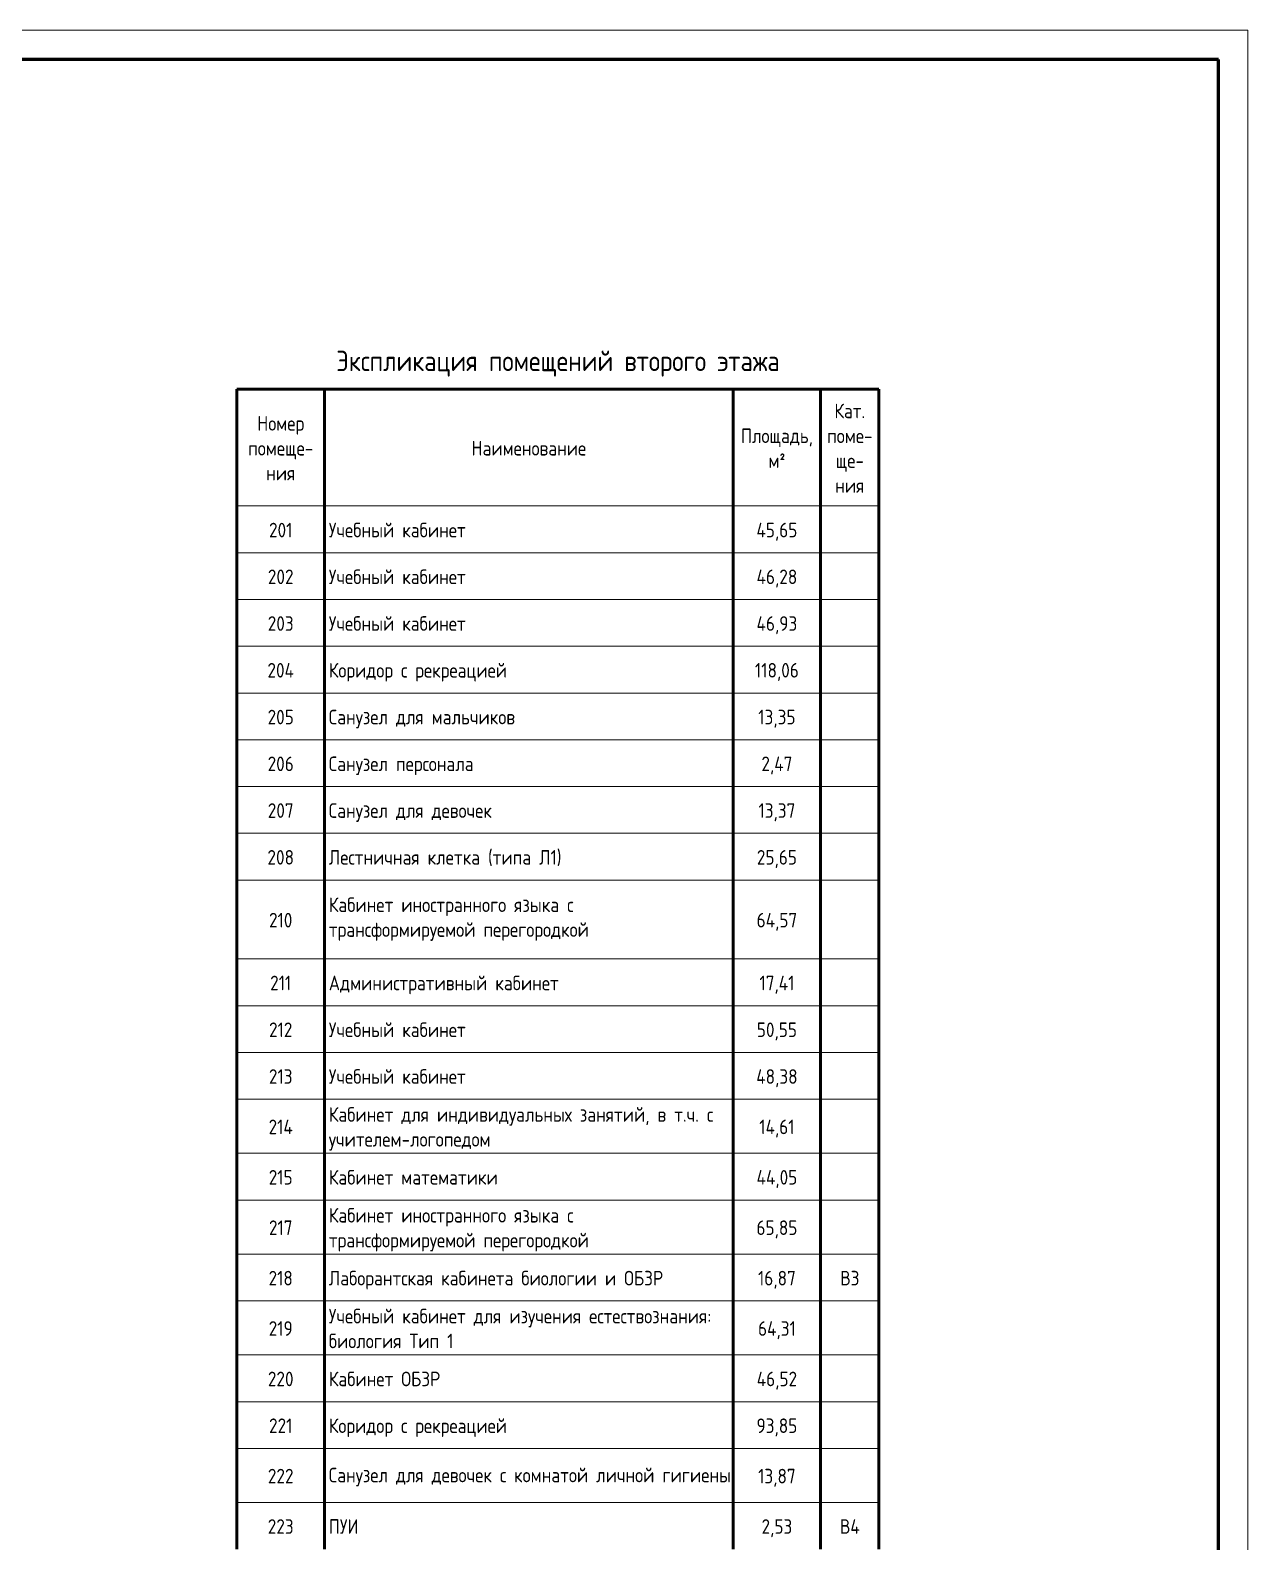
# Model space of a CAD drawing. Header units: millimetres. Extents: x -421858 to 614926, y -468665 to 141641.
# Drawn here: x 176875 to 197758, y 16261 to 42184 of the extents above; entities that cross this region are included whole.
import ezdxf

# ---------------------------------------------------------------- set-up
doc = ezdxf.new("R2010")
doc.units = ezdxf.units.MM
for name, color, linetype, lineweight in [('Графика спецификации', 7, 'Continuous', 20), ('Линии', 252, 'Continuous', 9), ('ОФ_рамка', 8, 'Continuous', 60), ('Тонкие линии', 252, 'Continuous', 18)]:
    doc.layers.add(name, color=color, linetype=linetype, lineweight=lineweight)
doc.styles.add('GOST Common_7', font='', dxfattribs={"width": 0.9, "height": 2.5})
doc.styles.add('GOST Common_8', font='', dxfattribs={"width": 0.9, "height": 3.5})
doc.styles.get('GOST Common_7').set_extended_font_data('GOST type B')
doc.styles.get('GOST Common_8').set_extended_font_data('GOST type B')

# ---------------------------------------------------------------- blocks, each defined once
blk = doc.blocks.new('2 этаж')
at = {"layer": 'Линии', "color": 251, "lineweight": 50, "true_color": 0x636466}
for p, q in [((180421, 36029), (180421, 34025)), ((180421, 36029), (191433, 36029)), ((181921, 36029), (181921, 34025)), ((188932, 36029), (188932, 34025)), ((190432, 36029), (190432, 34025)), ((191432, 36029), (191432, 34025)), ((180421, 34025), (180421, 33223)), ((181921, 34025), (181921, 33223)), ((188932, 34025), (188932, 33223)), ((190432, 34025), (190432, 33223)), ((191432, 34025), (191432, 33223)), ((180421, 33223), (180421, 32421)), ((181921, 33223), (181921, 32421)), ((188932, 33223), (188932, 32421)), ((190432, 33223), (190432, 32421)), ((191432, 33223), (191432, 32421)), ((180421, 32421), (180421, 31619)), ((181921, 32421), (181921, 31619)), ((188932, 32421), (188932, 31619)), ((190432, 32421), (190432, 31619)), ((191432, 32421), (191432, 31619)), ((180421, 31619), (180421, 30817)), ((181921, 31619), (181921, 30817)), ((188932, 31619), (188932, 30817)), ((190432, 31619), (190432, 30817)), ((191432, 31619), (191432, 30817)), ((180421, 30817), (180421, 30015)), ((181921, 30817), (181921, 30015)), ((188932, 30817), (188932, 30015)), ((190432, 30817), (190432, 30015)), ((191432, 30817), (191432, 30015)), ((180421, 30015), (180421, 29213)), ((181921, 30015), (181921, 29213)), ((188932, 30015), (188932, 29213)), ((190432, 30015), (190432, 29213)), ((191432, 30015), (191432, 29213)), ((180421, 29213), (180421, 28412)), ((181921, 29213), (181921, 28412)), ((188932, 29213), (188932, 28412)), ((190432, 29213), (190432, 28412)), ((191432, 29213), (191432, 28412)), ((180421, 28412), (180421, 27610)), ((181921, 28412), (181921, 27610)), ((188932, 28412), (188932, 27610)), ((190432, 28412), (190432, 27610)), ((191432, 28412), (191432, 27610)), ((180421, 27610), (180421, 26256)), ((180421, 27610), (180421, 26808)), ((181921, 27610), (181921, 26256)), ((181921, 27610), (181921, 26808)), ((188932, 27610), (188932, 26256)), ((188932, 27610), (188932, 26808)), ((190432, 27610), (190432, 26256)), ((190432, 27610), (190432, 26808)), ((191432, 27610), (191432, 26256)), ((191432, 27610), (191432, 26808)), ((180421, 26256), (180421, 25454)), ((181921, 26256), (181921, 25454)), ((188932, 26256), (188932, 25454)), ((190432, 26256), (190432, 25454)), ((191432, 26256), (191432, 25454)), ((180421, 25454), (180421, 24653)), ((181921, 25454), (181921, 24653)), ((188932, 25454), (188932, 24653)), ((190432, 25454), (190432, 24653)), ((191432, 25454), (191432, 24653)), ((180421, 24653), (180421, 23851)), ((181921, 24653), (181921, 23851)), ((188932, 24653), (188932, 23851)), ((190432, 24653), (190432, 23851)), ((191432, 24653), (191432, 23851)), ((180421, 23851), (180421, 22924)), ((181921, 23851), (181921, 22924)), ((188932, 23851), (188932, 22924)), ((190432, 23851), (190432, 22924)), ((191432, 23851), (191432, 22924)), ((180421, 22924), (180421, 22122)), ((180421, 22924), (180421, 22122)), ((181921, 22924), (181921, 22122)), ((181921, 22924), (181921, 22122)), ((188932, 22924), (188932, 22122)), ((188932, 22924), (188932, 22122)), ((190432, 22924), (190432, 22122)), ((190432, 22924), (190432, 22122)), ((191432, 22924), (191432, 22122)), ((191432, 22924), (191432, 22122)), ((180421, 22122), (180421, 21194)), ((181921, 22122), (181921, 21194)), ((188932, 22122), (188932, 21194)), ((190432, 22122), (190432, 21194)), ((191432, 22122), (191432, 21194)), ((180421, 21194), (180421, 20393)), ((181921, 21194), (181921, 20393)), ((188932, 21194), (188932, 20393)), ((190432, 21194), (190432, 20393)), ((191432, 21194), (191432, 20393)), ((180421, 20393), (180421, 19465)), ((181921, 20393), (181921, 19465)), ((188932, 20393), (188932, 19465)), ((190432, 20393), (190432, 19465)), ((191432, 20393), (191432, 19465)), ((180421, 19465), (180421, 18663)), ((181921, 19465), (181921, 18663)), ((188932, 19465), (188932, 18663)), ((190432, 19465), (190432, 18663)), ((191432, 19465), (191432, 18663)), ((180421, 18663), (180421, 17862)), ((181921, 18663), (181921, 17862)), ((188932, 18663), (188932, 17862)), ((190432, 18663), (190432, 17862)), ((191432, 18663), (191432, 17862)), ((180421, 17862), (180421, 16934)), ((181921, 17862), (181921, 16934)), ((188932, 17862), (188932, 16934)), ((190432, 17862), (190432, 16934)), ((191432, 17862), (191432, 16934)), ((180421, 16934), (180421, 16132)), ((181921, 16934), (181921, 16132)), ((188932, 16934), (188932, 16132)), ((190432, 16934), (190432, 16132)), ((191432, 16934), (191432, 16132))]:
    blk.add_line(p, q, dxfattribs=at)
at = {"layer": 'Линии', "color": 251, "lineweight": 20, "true_color": 0x636466}
for p, q in [((181921, 34025), (180421, 34025)), ((188932, 34025), (181921, 34025)), ((190432, 34025), (188932, 34025)), ((191432, 34025), (190432, 34025)), ((181921, 33223), (180421, 33223)), ((188932, 33223), (181921, 33223)), ((190432, 33223), (188932, 33223)), ((191432, 33223), (190432, 33223)), ((181921, 32421), (180421, 32421)), ((188932, 32421), (181921, 32421)), ((190432, 32421), (188932, 32421)), ((191432, 32421), (190432, 32421)), ((181921, 31619), (180421, 31619)), ((188932, 31619), (181921, 31619)), ((190432, 31619), (188932, 31619)), ((191432, 31619), (190432, 31619)), ((181921, 30817), (180421, 30817)), ((188932, 30817), (181921, 30817)), ((190432, 30817), (188932, 30817)), ((191432, 30817), (190432, 30817)), ((181921, 30015), (180421, 30015)), ((188932, 30015), (181921, 30015)), ((190432, 30015), (188932, 30015)), ((191432, 30015), (190432, 30015)), ((181921, 29213), (180421, 29213)), ((188932, 29213), (181921, 29213)), ((190432, 29213), (188932, 29213)), ((191432, 29213), (190432, 29213)), ((181921, 28412), (180421, 28412)), ((188932, 28412), (181921, 28412)), ((190432, 28412), (188932, 28412)), ((191432, 28412), (190432, 28412)), ((181921, 27610), (180421, 27610)), ((181921, 27610), (180421, 27610)), ((188932, 27610), (181921, 27610)), ((188932, 27610), (181921, 27610)), ((190432, 27610), (188932, 27610)), ((190432, 27610), (188932, 27610)), ((191432, 27610), (190432, 27610)), ((191432, 27610), (190432, 27610)), ((181921, 26256), (180421, 26256)), ((188932, 26256), (181921, 26256)), ((190432, 26256), (188932, 26256)), ((191432, 26256), (190432, 26256)), ((181921, 25454), (180421, 25454)), ((188932, 25454), (181921, 25454)), ((190432, 25454), (188932, 25454)), ((191432, 25454), (190432, 25454)), ((181921, 24653), (180421, 24653)), ((188932, 24653), (181921, 24653)), ((190432, 24653), (188932, 24653)), ((191432, 24653), (190432, 24653)), ((181921, 23851), (180421, 23851)), ((188932, 23851), (181921, 23851)), ((190432, 23851), (188932, 23851)), ((191432, 23851), (190432, 23851)), ((181921, 22924), (180421, 22924)), ((188932, 22924), (181921, 22924)), ((190432, 22924), (188932, 22924)), ((191432, 22924), (190432, 22924)), ((181921, 22122), (180421, 22122)), ((181921, 22122), (180421, 22122)), ((188932, 22122), (181921, 22122)), ((188932, 22122), (181921, 22122)), ((190432, 22122), (188932, 22122)), ((190432, 22122), (188932, 22122)), ((191432, 22122), (190432, 22122)), ((191432, 22122), (190432, 22122)), ((181921, 21194), (180421, 21194)), ((188932, 21194), (181921, 21194)), ((190432, 21194), (188932, 21194)), ((191432, 21194), (190432, 21194)), ((181921, 20393), (180421, 20393)), ((188932, 20393), (181921, 20393)), ((190432, 20393), (188932, 20393)), ((191432, 20393), (190432, 20393)), ((181921, 19465), (180421, 19465)), ((188932, 19465), (181921, 19465)), ((190432, 19465), (188932, 19465)), ((191432, 19465), (190432, 19465)), ((181921, 18663), (180421, 18663)), ((188932, 18663), (181921, 18663)), ((190432, 18663), (188932, 18663)), ((191432, 18663), (190432, 18663)), ((181921, 17862), (180421, 17862)), ((188932, 17862), (181921, 17862)), ((190432, 17862), (188932, 17862)), ((191432, 17862), (190432, 17862)), ((181921, 16934), (180421, 16934)), ((188932, 16934), (181921, 16934)), ((190432, 16934), (188932, 16934)), ((191432, 16934), (190432, 16934))]:
    blk.add_line(p, q, dxfattribs=at)
at = {"layer": 'Тонкие линии', "color": 251, "lineweight": 20, "true_color": 0x636466}
blk.add_line((191433, 36029), (191433, 34025), dxfattribs=at)
at = {"layer": 'Графика спецификации', "color": 251, "true_color": 0x636466, "line_spacing_factor": 1.022761}
for s, insert, char_height, width, attachment_point, style in [('Экспликация помещений второго этажа', (185927, 36688), 350, 9308.72, 2, 'GOST Common_8'), ('Кат.\\Pпоме-\\Pще-\\Pния', (190932, 35780), 250, 962.45, 2, 'GOST Common_7'), ('Номер\\Pпомеще-\\Pния', (181171, 35567), 250, 1418.03, 2, 'GOST Common_7'), ('Площадь,\\Pм\\fGOST Common|b0|i0|c238|p34|;\\W.9;²', (189682, 35354), 250, 1538.71, 2, 'GOST Common_7'), ('Наименование', (185427, 35140), 250, 2353.32, 2, 'GOST Common_7'), ('201', (181171, 33737), 250, 509.89, 2, 'GOST Common_7'), ('Учебный кабинет', (181996, 33737), 250, 4969.12, 1, 'GOST Common_7'), ('45,65', (189682, 33737), 250, 868.92, 2, 'GOST Common_7'), ('202', (181171, 32935), 250, 561.18, 2, 'GOST Common_7'), ('Учебный кабинет', (181996, 32935), 250, 4969.12, 1, 'GOST Common_7'), ('46,28', (189682, 32935), 250, 868.92, 2, 'GOST Common_7'), ('203', (181171, 32134), 250, 561.18, 2, 'GOST Common_7'), ('Учебный кабинет', (181996, 32134), 250, 4969.12, 1, 'GOST Common_7'), ('46,93', (189682, 32134), 250, 868.92, 2, 'GOST Common_7'), ('204', (181171, 31332), 250, 588.33, 2, 'GOST Common_7'), ('Коридор с рекреацией', (181996, 31332), 250, 6936.46, 1, 'GOST Common_7'), ('118,06', (189682, 31332), 250, 868.92, 2, 'GOST Common_7'), ('205', (181171, 30530), 250, 561.18, 2, 'GOST Common_7'), ('Санузел для мальчиков', (181996, 30530), 250, 6752.21, 1, 'GOST Common_7'), ('13,35', (189682, 30530), 250, 790.47, 2, 'GOST Common_7'), ('206', (181171, 29728), 250, 561.18, 2, 'GOST Common_7'), ('Санузел персонала', (181996, 29728), 250, 3131.72, 1, 'GOST Common_7'), ('2,47', (189682, 29728), 250, 681.86, 2, 'GOST Common_7'), ('207', (181171, 28926), 250, 561.18, 2, 'GOST Common_7'), ('Санузел для девочек', (181996, 28926), 250, 6323.79, 1, 'GOST Common_7'), ('13,37', (189682, 28926), 250, 790.47, 2, 'GOST Common_7'), ('208', (181171, 28124), 250, 561.18, 2, 'GOST Common_7'), ('Лестничная клетка (типа Л1)', (181996, 28124), 250, 4836.37, 1, 'GOST Common_7'), ('25,65', (189682, 28124), 250, 841.76, 2, 'GOST Common_7'), ('Кабинет иностранного языка с\\Pтрансформируемой перегородкой', (181996, 27311), 250, 7370.71, 1, 'GOST Common_7'), ('210', (181171, 27047), 250, 509.89, 2, 'GOST Common_7'), ('64,57', (189682, 27047), 250, 868.92, 2, 'GOST Common_7'), ('211', (181171, 25969), 250, 458.6, 2, 'GOST Common_7'), ('Административный кабинет', (181996, 25969), 250, 7977.15, 1, 'GOST Common_7'), ('17,41', (189682, 25969), 250, 766.34, 2, 'GOST Common_7'), ('212', (181171, 25167), 250, 509.89, 2, 'GOST Common_7'), ('Учебный кабинет', (181996, 25167), 250, 4969.12, 1, 'GOST Common_7'), ('50,55', (189682, 25167), 250, 841.76, 2, 'GOST Common_7'), ('213', (181171, 24365), 250, 509.89, 2, 'GOST Common_7'), ('Учебный кабинет', (181996, 24365), 250, 4969.12, 1, 'GOST Common_7'), ('48,38', (189682, 24365), 250, 868.92, 2, 'GOST Common_7'), ('Кабинет для индивидуальных занятий, в т.ч. с\\Pучителем-логопедом', (181996, 23714), 250, 7627.17, 1, 'GOST Common_7'), ('214', (181171, 23501), 250, 537.04, 2, 'GOST Common_7'), ('14,61', (189682, 23501), 250, 766.34, 2, 'GOST Common_7'), ('215', (181171, 22636), 250, 509.89, 2, 'GOST Common_7'), ('Кабинет математики', (181996, 22636), 250, 3599.37, 1, 'GOST Common_7'), ('44,05', (189682, 22636), 250, 896.07, 2, 'GOST Common_7'), ('Кабинет иностранного языка с\\Pтрансформируемой перегородкой', (181996, 21985), 250, 5497.11, 1, 'GOST Common_7'), ('217', (181171, 21772), 250, 509.89, 2, 'GOST Common_7'), ('65,85', (189682, 21772), 250, 841.76, 2, 'GOST Common_7'), ('218', (181171, 20907), 250, 509.89, 2, 'GOST Common_7'), ('Лаборантская кабинета биологии и ОБЗР', (181996, 20907), 250, 6891, 1, 'GOST Common_7'), ('16,87', (189682, 20907), 250, 790.47, 2, 'GOST Common_7'), ('В3', (190932, 20907), 250, 401.27, 2, 'GOST Common_7'), ('Учебный кабинет для изучения естествознания:\\Pбиология Тип 1', (181996, 20256), 250, 7949.99, 1, 'GOST Common_7'), ('219', (181171, 20043), 250, 509.89, 2, 'GOST Common_7'), ('64,31', (189682, 20043), 250, 817.63, 2, 'GOST Common_7'), ('220', (181171, 19178), 250, 561.18, 2, 'GOST Common_7'), ('Кабинет ОБЗР', (181996, 19178), 250, 2356.34, 1, 'GOST Common_7'), ('46,52', (189682, 19178), 250, 868.92, 2, 'GOST Common_7'), ('221', (181171, 18376), 250, 509.89, 2, 'GOST Common_7'), ('Коридор с рекреацией', (181996, 18376), 250, 6936.46, 1, 'GOST Common_7'), ('93,85', (189682, 18376), 250, 868.92, 2, 'GOST Common_7'), ('222', (181171, 17512), 250, 561.18, 2, 'GOST Common_7'), ('Санузел для девочек с комнатой личной гигиены', (181996, 17530), 250, 7983.18, 1, 'GOST Common_7'), ('13,87', (189682, 17512), 250, 790.47, 2, 'GOST Common_7'), ('223', (181171, 16647), 250, 561.18, 2, 'GOST Common_7'), ('ПУИ', (181996, 16647), 250, 642.64, 1, 'GOST Common_7'), ('2,53', (189682, 16647), 250, 654.71, 2, 'GOST Common_7'), ('В4', (190932, 16647), 250, 428.42, 2, 'GOST Common_7')]:
    blk.add_mtext(s, dxfattribs=dict(at, insert=insert, char_height=char_height, width=width, attachment_point=attachment_point, style=style))
blk = doc.blocks.new('А0')
at = {"layer": 'ОФ_рамка', "color": 0, "linetype": 'Continuous', "lineweight": 5, "ltscale": 100}
for points in [[(341068, -309617), (222168, -309617)], [(341068, -393717), (341068, -309617)]]:
    blk.add_lwpolyline(points, dxfattribs=at)
at = {"layer": 'ОФ_рамка', "color": 0, "linetype": 'Continuous', "ltscale": 100}
for points in [[(340568, -310117), (224168, -310117)], [(340568, -393217), (340568, -310117)]]:
    blk.add_lwpolyline(points, dxfattribs=at)

msp = doc.modelspace()

# ---------------------------------------------------------------- block references
msp.add_blockref('2 этаж', (0, 0))
at = {"layer": 'ОФ_рамка', "color": 0, "lineweight": -2}
msp.add_blockref('А0', (-143310, 351801), dxfattribs=at)

doc.saveas('drawing.dxf')
